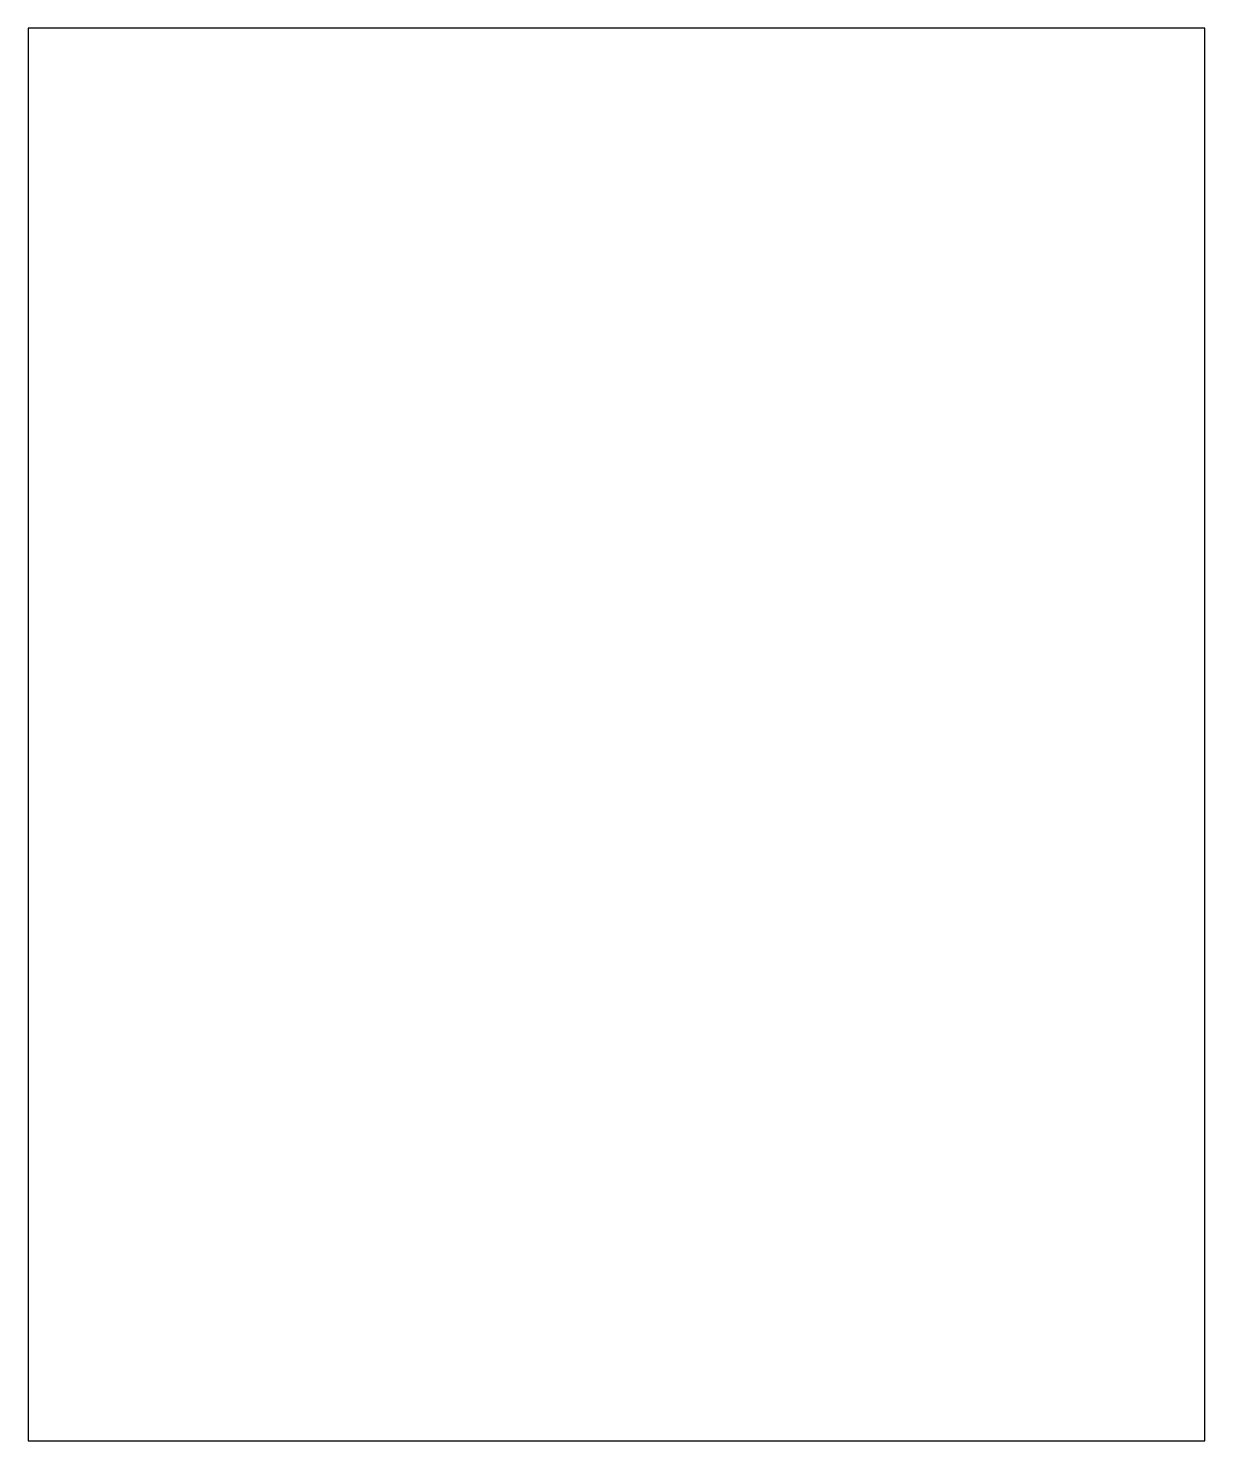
# Model space of a CAD drawing. Header units: millimetres. Extents: x -20 to 20, y -24 to 24.
import ezdxf

# ---------------------------------------------------------------- set-up
doc = ezdxf.new("R2010")
doc.units = ezdxf.units.MM
doc.layers.add('Pad', color=7, linetype='CONTINUOUS')

msp = doc.modelspace()

# ---------------------------------------------------------------- linework, layer by layer
at = {"layer": 'Pad'}
for p, q in [((-20, 24), (-20, 24, 1.6)), ((-20, 24), (-20, -24)), ((-20, 24, 1.6), (-20, -24, 1.6)), ((-20, 24), (-20, 24, 1.6)), ((20, 24), (-20, 24)), ((20, 24, 1.6), (-20, 24, 1.6)), ((-20, 24), (-20, -24)), ((20, 24), (-20, 24)), ((-20, 24, 1.6), (-20, -24, 1.6)), ((20, 24, 1.6), (-20, 24, 1.6)), ((20, 24), (20, 24, 1.6)), ((20, -24), (20, 24)), ((20, -24, 1.6), (20, 24, 1.6)), ((20, 24), (20, 24, 1.6)), ((20, -24), (20, 24)), ((20, -24, 1.6), (20, 24, 1.6)), ((-20, -24), (-20, -24, 1.6)), ((-20, -24), (-20, -24, 1.6)), ((-20, -24), (20, -24)), ((-20, -24, 1.6), (20, -24, 1.6)), ((-20, -24), (20, -24)), ((-20, -24, 1.6), (20, -24, 1.6)), ((20, -24), (20, -24, 1.6)), ((20, -24), (20, -24, 1.6))]:
    msp.add_line(p, q, dxfattribs=at)

doc.saveas('drawing.dxf')
